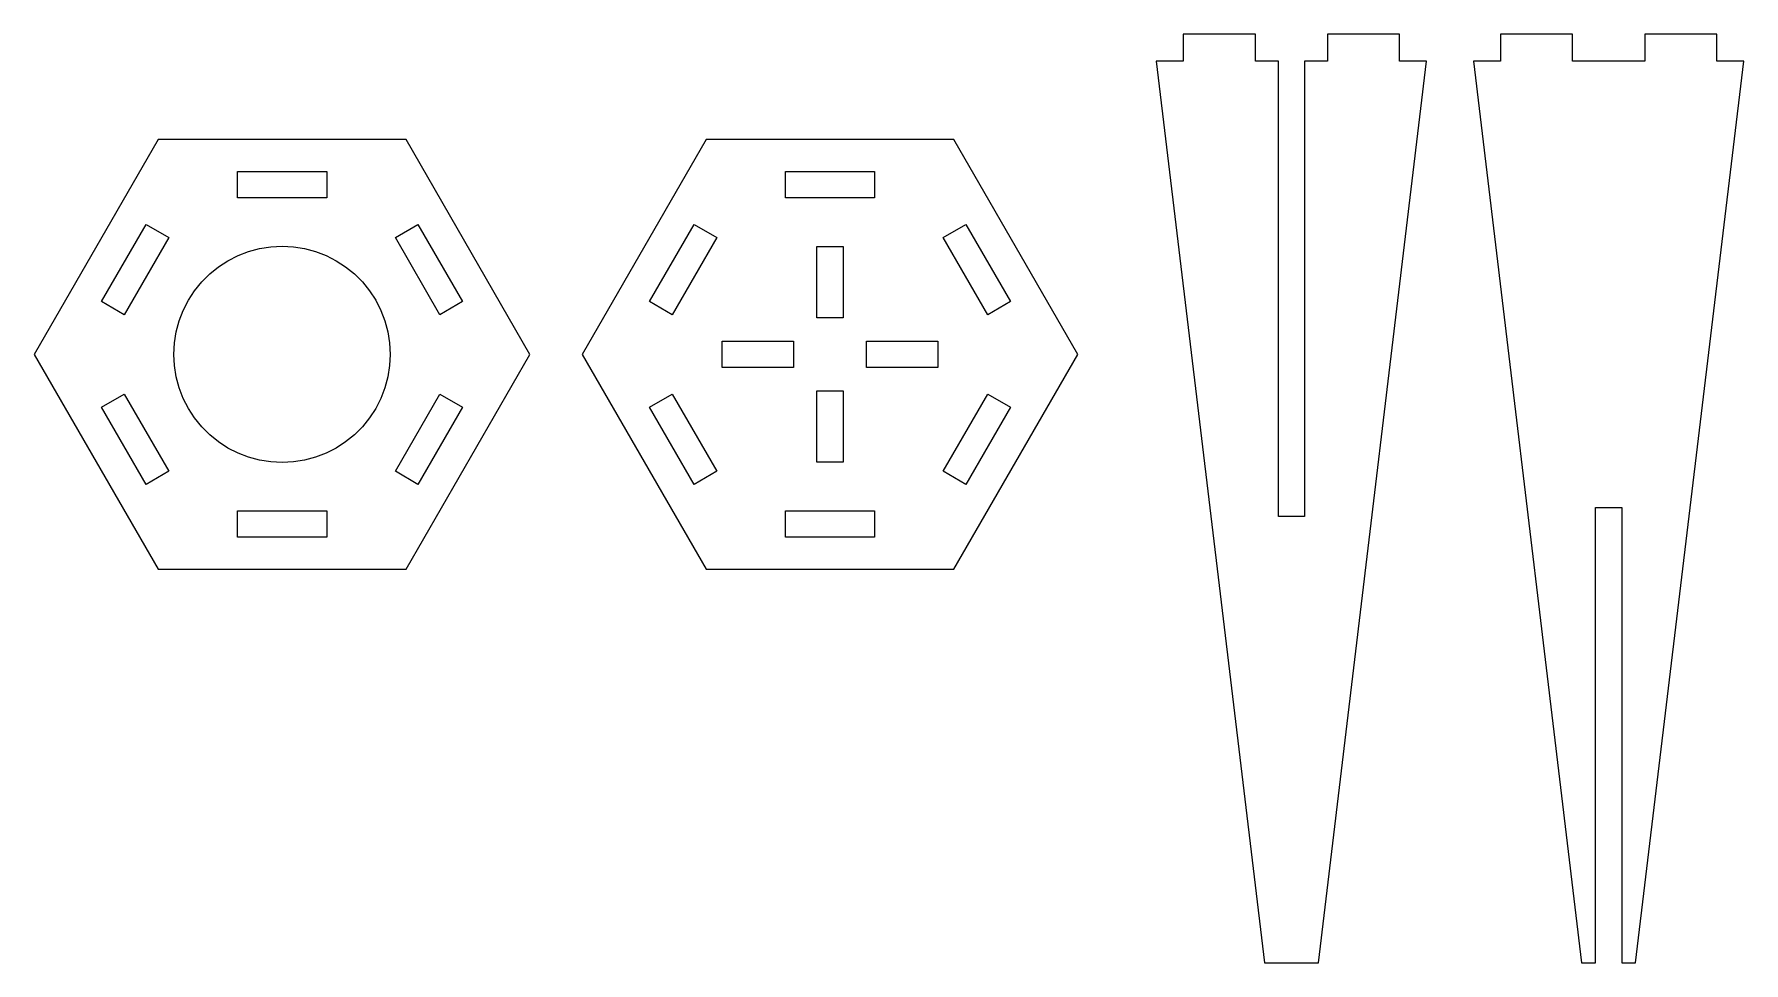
# Model space of a CAD drawing. Header units: metres. Extents: x -12 to 180, y -1275 to 154.
# Drawn here: x -11.5 to 178.2, y -1275 to -1172 of the extents above; entities that cross this region are included whole.
import ezdxf

# ---------------------------------------------------------------- set-up
doc = ezdxf.new("R2010")
doc.units = ezdxf.units.M

msp = doc.modelspace()

# ---------------------------------------------------------------- linework, layer by layer
for p, q in [((124, -1172.03), (116, -1172.03)), ((116, -1172.03), (116, -1175.03)), ((124, -1175.03), (124, -1172.03)), ((140, -1172.03), (132, -1172.03)), ((132, -1172.03), (132, -1175.03)), ((140, -1175.03), (140, -1172.03)), ((159.2, -1172.03), (151.2, -1172.03)), ((151.2, -1172.03), (151.2, -1175.03)), ((159.2, -1175.03), (159.2, -1172.03)), ((175.2, -1172.03), (167.2, -1172.03)), ((167.2, -1172.03), (167.2, -1175.03)), ((175.2, -1175.03), (175.2, -1172.03)), ((116, -1175.03), (113, -1175.03)), ((113, -1175.03), (125, -1275.03)), ((126.55, -1175.03), (124, -1175.03)), ((126.55, -1225.53), (126.55, -1175.03)), ((132, -1175.03), (129.45, -1175.03)), ((129.45, -1175.03), (129.45, -1225.53)), ((131, -1275.03), (143, -1175.03)), ((143, -1175.03), (140, -1175.03)), ((151.2, -1175.03), (148.2, -1175.03)), ((148.2, -1175.03), (160.2, -1275.03)), ((167.2, -1175.03), (159.2, -1175.03)), ((166.2, -1275.03), (178.2, -1175.03)), ((178.2, -1175.03), (175.2, -1175.03)), ((2.24724, -1183.72), (-11.5055, -1207.54)), ((29.7528, -1183.72), (2.24724, -1183.72)), ((43.5055, -1207.54), (29.7528, -1183.72)), ((63.0472, -1183.72), (49.2944, -1207.54)), ((90.5527, -1183.72), (63.0472, -1183.72)), ((104.306, -1207.54), (90.5527, -1183.72)), ((11.05, -1190.17), (11.05, -1187.27)), ((11.05, -1187.27), (20.95, -1187.27)), ((20.95, -1187.27), (20.95, -1190.17)), ((71.85, -1190.17), (71.85, -1187.27)), ((71.85, -1187.27), (81.75, -1187.27)), ((81.75, -1187.27), (81.75, -1190.17)), ((20.95, -1190.17), (11.05, -1190.17)), ((81.75, -1190.17), (71.85, -1190.17)), ((-4.02977, -1201.69), (0.92023, -1193.12)), ((0.92023, -1193.12), (3.4317, -1194.57)), ((28.5683, -1194.57), (31.0798, -1193.12)), ((31.0798, -1193.12), (36.0298, -1201.69)), ((56.7702, -1201.69), (61.7202, -1193.12)), ((61.7202, -1193.12), (64.2317, -1194.57)), ((89.3683, -1194.57), (91.8798, -1193.12)), ((91.8798, -1193.12), (96.8298, -1201.69)), ((3.4317, -1194.57), (-1.5183, -1203.14)), ((33.5183, -1203.14), (28.5683, -1194.57)), ((64.2317, -1194.57), (59.2817, -1203.14)), ((94.3183, -1203.14), (89.3683, -1194.57)), ((10, -1197.15), (11.1192, -1196.58)), ((11.1192, -1196.58), (12.2918, -1196.13)), ((12.2918, -1196.13), (13.5051, -1195.8)), ((13.5051, -1195.8), (14.7457, -1195.6)), ((14.7457, -1195.6), (16, -1195.54)), ((16, -1195.54), (17.2543, -1195.6)), ((17.2543, -1195.6), (18.4949, -1195.8)), ((18.4949, -1195.8), (19.7082, -1196.13)), ((19.7082, -1196.13), (20.8808, -1196.58)), ((20.8808, -1196.58), (22, -1197.15)), ((75.35, -1203.49), (75.35, -1195.59)), ((75.35, -1195.59), (78.25, -1195.59)), ((78.25, -1195.59), (78.25, -1203.49)), ((7.08228, -1199.51), (7.97044, -1198.62)), ((7.97044, -1198.62), (8.94658, -1197.83)), ((8.94658, -1197.83), (10, -1197.15)), ((22, -1197.15), (23.0534, -1197.83)), ((23.0534, -1197.83), (24.0296, -1198.62)), ((24.0296, -1198.62), (24.9177, -1199.51)), ((5.6077, -1201.54), (6.29181, -1200.49)), ((6.29181, -1200.49), (7.08228, -1199.51)), ((24.9177, -1199.51), (25.7082, -1200.49)), ((25.7082, -1200.49), (26.3923, -1201.54)), ((-1.5183, -1203.14), (-4.02977, -1201.69)), ((4.58733, -1203.83), (5.03746, -1202.66)), ((5.03746, -1202.66), (5.6077, -1201.54)), ((26.3923, -1201.54), (26.9625, -1202.66)), ((26.9625, -1202.66), (27.4127, -1203.83)), ((36.0298, -1201.69), (33.5183, -1203.14)), ((59.2817, -1203.14), (56.7702, -1201.69)), ((96.8298, -1201.69), (94.3183, -1203.14)), ((4.26224, -1205.04), (4.58733, -1203.83)), ((27.4127, -1203.83), (27.7378, -1205.04)), ((78.25, -1203.49), (75.35, -1203.49)), ((4, -1207.54), (4.06575, -1206.28)), ((4.06575, -1206.28), (4.26224, -1205.04)), ((27.7378, -1205.04), (27.9342, -1206.28)), ((27.9342, -1206.28), (28, -1207.54)), ((64.85, -1208.99), (64.85, -1206.09)), ((64.85, -1206.09), (72.75, -1206.09)), ((72.75, -1206.09), (72.75, -1208.99)), ((80.85, -1208.99), (80.85, -1206.09)), ((80.85, -1206.09), (88.75, -1206.09)), ((88.75, -1206.09), (88.75, -1208.99)), ((-11.5055, -1207.54), (2.24724, -1231.36)), ((4.06575, -1208.79), (4, -1207.54)), ((28, -1207.54), (27.9342, -1208.79)), ((29.7528, -1231.36), (43.5055, -1207.54)), ((49.2944, -1207.54), (63.0472, -1231.36)), ((90.5527, -1231.36), (104.306, -1207.54)), ((4.26224, -1210.03), (4.06575, -1208.79)), ((4.58733, -1211.25), (4.26224, -1210.03)), ((27.7378, -1210.03), (27.4127, -1211.25)), ((27.9342, -1208.79), (27.7378, -1210.03)), ((72.75, -1208.99), (64.85, -1208.99)), ((88.75, -1208.99), (80.85, -1208.99)), ((-4.02977, -1213.39), (-1.5183, -1211.94)), ((-1.5183, -1211.94), (3.4317, -1220.51)), ((5.03746, -1212.42), (4.58733, -1211.25)), ((27.4127, -1211.25), (26.9625, -1212.42)), ((28.5683, -1220.51), (33.5183, -1211.94)), ((33.5183, -1211.94), (36.0298, -1213.39)), ((56.7702, -1213.39), (59.2817, -1211.94)), ((59.2817, -1211.94), (64.2317, -1220.51)), ((75.35, -1219.49), (75.35, -1211.59)), ((75.35, -1211.59), (78.25, -1211.59)), ((78.25, -1211.59), (78.25, -1219.49)), ((89.3683, -1220.51), (94.3183, -1211.94)), ((94.3183, -1211.94), (96.8298, -1213.39)), ((0.92023, -1221.96), (-4.02977, -1213.39)), ((5.6077, -1213.54), (5.03746, -1212.42)), ((6.29181, -1214.59), (5.6077, -1213.54)), ((26.3923, -1213.54), (25.7082, -1214.59)), ((26.9625, -1212.42), (26.3923, -1213.54)), ((36.0298, -1213.39), (31.0798, -1221.96)), ((61.7202, -1221.96), (56.7702, -1213.39)), ((96.8298, -1213.39), (91.8798, -1221.96)), ((7.08228, -1215.57), (6.29181, -1214.59)), ((7.97044, -1216.46), (7.08228, -1215.57)), ((24.9177, -1215.57), (24.0296, -1216.46)), ((25.7082, -1214.59), (24.9177, -1215.57)), ((8.94658, -1217.25), (7.97044, -1216.46)), ((10, -1217.93), (8.94658, -1217.25)), ((23.0534, -1217.25), (22, -1217.93)), ((24.0296, -1216.46), (23.0534, -1217.25)), ((11.1192, -1218.5), (10, -1217.93)), ((12.2918, -1218.95), (11.1192, -1218.5)), ((13.5051, -1219.28), (12.2918, -1218.95)), ((14.7457, -1219.47), (13.5051, -1219.28)), ((16, -1219.54), (14.7457, -1219.47)), ((17.2543, -1219.47), (16, -1219.54)), ((18.4949, -1219.28), (17.2543, -1219.47)), ((19.7082, -1218.95), (18.4949, -1219.28)), ((20.8808, -1218.5), (19.7082, -1218.95)), ((22, -1217.93), (20.8808, -1218.5)), ((78.25, -1219.49), (75.35, -1219.49)), ((3.4317, -1220.51), (0.92023, -1221.96)), ((31.0798, -1221.96), (28.5683, -1220.51)), ((64.2317, -1220.51), (61.7202, -1221.96)), ((91.8798, -1221.96), (89.3683, -1220.51)), ((11.05, -1227.81), (11.05, -1224.91)), ((11.05, -1224.91), (20.95, -1224.91)), ((20.95, -1224.91), (20.95, -1227.81)), ((71.85, -1227.81), (71.85, -1224.91)), ((71.85, -1224.91), (81.75, -1224.91)), ((81.75, -1224.91), (81.75, -1227.81)), ((161.75, -1224.53), (164.65, -1224.53)), ((161.75, -1275.03), (161.75, -1224.53)), ((164.65, -1224.53), (164.65, -1275.03)), ((129.45, -1225.53), (126.55, -1225.53)), ((20.95, -1227.81), (11.05, -1227.81)), ((81.75, -1227.81), (71.85, -1227.81)), ((2.24724, -1231.36), (29.7528, -1231.36)), ((63.0472, -1231.36), (90.5527, -1231.36)), ((125, -1275.03), (131, -1275.03)), ((160.2, -1275.03), (161.75, -1275.03)), ((164.65, -1275.03), (166.2, -1275.03))]:
    msp.add_line(p, q)

doc.saveas('drawing.dxf')
